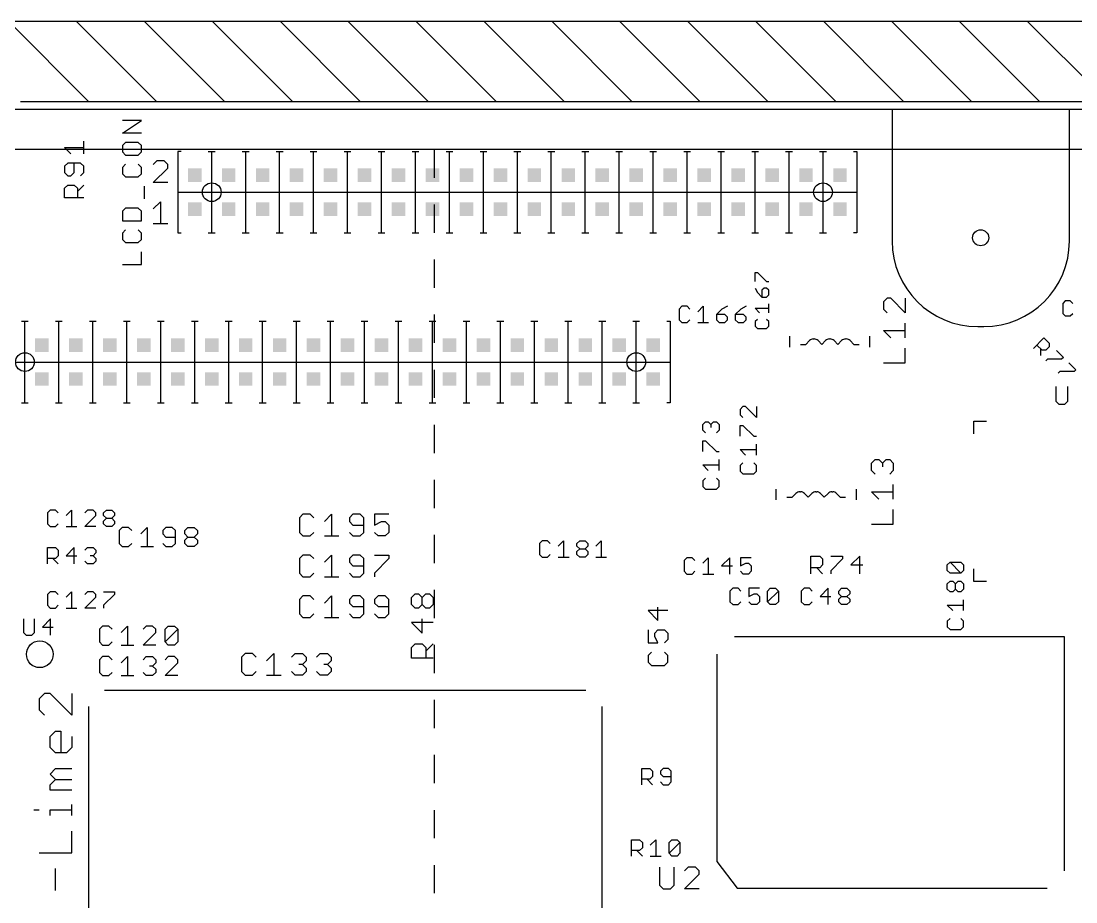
# Model space of a CAD drawing. Extents: x -30 to 120, y 40 to 106.
# Drawn here: x 58.28 to 97.72, y 73.29 to 106.22 of the extents above; entities that cross this region are included whole.
import ezdxf

# ---------------------------------------------------------------- set-up
doc = ezdxf.new("R2010")
doc.units = 0
for name, color, linetype in [('20', 251, 'CONTINUOUS'), ('21', 1, 'CONTINUOUS'), ('25', 134, 'CONTINUOUS'), ('48', 214, 'CONTINUOUS')]:
    doc.layers.add(name, color=color, linetype=linetype)

# ---------------------------------------------------------------- blocks, each defined once
blk = doc.blocks.new('RECT')
blk.add_solid([(-0.5, -0.5), (0.5, -0.5), (-0.5, 0.5), (0.5, 0.5)])

msp = doc.modelspace()

# ---------------------------------------------------------------- linework, layer by layer
at = {"layer": '20'}
for p, q in [((90.85, 102.917), (56.61, 102.917)), ((90.85, 102.917), (90.85, 97.997)), ((97.48, 97.997), (97.48, 102.917)), ((114.51, 102.917), (97.48, 102.917)), ((94.05, 94.797), (94.28, 94.797))]:
    msp.add_line(p, q, dxfattribs=at)
for centre, radius in [((65.405, 99.822), 0.35), ((88.265, 99.822), 0.35), ((94.16, 98.117), 0.3), ((58.42, 93.472), 0.35), ((81.28, 93.472), 0.35)]:
    msp.add_circle(centre, radius, dxfattribs=at)
for centre, start, end in [((94.05, 97.997), 180, 270), ((94.28, 97.997), 270, 0)]:
    msp.add_arc(centre, 3.2, start, end, dxfattribs=at)
at = {"layer": '21'}
for p, q in [((63.3562, 100.9911), (63.2206, 100.8555)), ((63.6273, 100.9911), (63.3562, 100.9911)), ((63.7629, 100.8555), (63.6273, 100.9911)), ((64.262, 101.346), (64.135, 101.346)), ((64.135, 101.346), (64.135, 99.822)), ((65.278, 101.346), (65.405, 101.346)), ((65.405, 101.346), (65.532, 101.346)), ((65.405, 99.822), (65.405, 101.346)), ((66.548, 101.346), (66.675, 101.346)), ((66.675, 101.346), (66.802, 101.346)), ((66.675, 99.822), (66.675, 101.346)), ((67.818, 101.346), (67.945, 101.346)), ((67.945, 101.346), (68.072, 101.346)), ((67.945, 99.822), (67.945, 101.346)), ((69.088, 101.346), (69.215, 101.346)), ((69.215, 101.346), (69.342, 101.346)), ((69.215, 99.822), (69.215, 101.346)), ((70.358, 101.346), (70.485, 101.346)), ((70.485, 101.346), (70.612, 101.346)), ((70.485, 99.822), (70.485, 101.346)), ((71.628, 101.346), (71.755, 101.346)), ((71.755, 101.346), (71.882, 101.346)), ((71.755, 99.822), (71.755, 101.346)), ((72.898, 101.346), (73.025, 101.346)), ((73.025, 101.346), (73.152, 101.346)), ((73.025, 99.822), (73.025, 101.346)), ((74.168, 101.346), (74.295, 101.346)), ((74.295, 101.346), (74.422, 101.346)), ((74.295, 99.822), (74.295, 101.346)), ((75.438, 101.346), (75.565, 101.346)), ((75.565, 101.346), (75.692, 101.346)), ((75.565, 99.822), (75.565, 101.346)), ((76.708, 101.346), (76.835, 101.346)), ((76.835, 101.346), (76.962, 101.346)), ((76.835, 99.822), (76.835, 101.346)), ((77.978, 101.346), (78.105, 101.346)), ((78.105, 101.346), (78.232, 101.346)), ((78.105, 99.822), (78.105, 101.346)), ((79.248, 101.346), (79.375, 101.346)), ((79.375, 101.346), (79.502, 101.346)), ((79.375, 99.822), (79.375, 101.346)), ((80.518, 101.346), (80.645, 101.346)), ((80.645, 101.346), (80.772, 101.346)), ((80.645, 99.822), (80.645, 101.346)), ((81.788, 101.346), (81.915, 101.346)), ((81.915, 101.346), (82.042, 101.346)), ((81.915, 99.822), (81.915, 101.346)), ((83.058, 101.346), (83.185, 101.346)), ((83.185, 101.346), (83.312, 101.346)), ((83.185, 99.822), (83.185, 101.346)), ((84.328, 101.346), (84.455, 101.346)), ((84.455, 101.346), (84.582, 101.346)), ((84.455, 99.822), (84.455, 101.346)), ((85.598, 101.346), (85.725, 101.346)), ((85.725, 101.346), (85.852, 101.346)), ((85.725, 99.822), (85.725, 101.346)), ((86.868, 101.346), (86.995, 101.346)), ((86.995, 101.346), (87.122, 101.346)), ((86.995, 99.822), (86.995, 101.346)), ((88.138, 101.346), (88.392, 101.346)), ((88.265, 99.822), (88.265, 101.346)), ((89.408, 101.346), (89.535, 101.346)), ((89.535, 101.346), (89.535, 99.822)), ((63.2206, 100.1776), (63.7629, 100.7199)), ((63.7629, 100.7199), (63.7629, 100.8555)), ((63.7629, 100.1776), (63.2206, 100.1776)), ((64.135, 99.822), (64.135, 98.298)), ((64.135, 99.822), (65.405, 99.822)), ((65.405, 99.822), (66.675, 99.822)), ((65.405, 98.298), (65.405, 99.822)), ((66.675, 99.822), (67.945, 99.822)), ((66.675, 98.298), (66.675, 99.822)), ((67.945, 99.822), (69.215, 99.822)), ((67.945, 98.298), (67.945, 99.822)), ((69.215, 99.822), (70.485, 99.822)), ((69.215, 98.298), (69.215, 99.822)), ((70.485, 99.822), (71.755, 99.822)), ((70.485, 98.298), (70.485, 99.822)), ((71.755, 99.822), (73.025, 99.822)), ((71.755, 98.298), (71.755, 99.822)), ((73.025, 99.822), (74.295, 99.822)), ((73.025, 98.298), (73.025, 99.822)), ((74.295, 99.822), (75.565, 99.822)), ((74.295, 98.298), (74.295, 99.822)), ((75.565, 99.822), (76.835, 99.822)), ((75.565, 98.298), (75.565, 99.822)), ((76.835, 99.822), (78.105, 99.822)), ((76.835, 98.298), (76.835, 99.822)), ((78.105, 99.822), (79.375, 99.822)), ((78.105, 98.298), (78.105, 99.822)), ((79.375, 99.822), (80.645, 99.822)), ((79.375, 98.298), (79.375, 99.822)), ((80.645, 99.822), (81.915, 99.822)), ((80.645, 98.298), (80.645, 99.822)), ((81.915, 99.822), (83.185, 99.822)), ((81.915, 98.298), (81.915, 99.822)), ((83.185, 99.822), (84.455, 99.822)), ((83.185, 98.298), (83.185, 99.822)), ((84.455, 99.822), (85.725, 99.822)), ((84.455, 98.298), (84.455, 99.822)), ((85.725, 99.822), (86.995, 99.822)), ((85.725, 98.298), (85.725, 99.822)), ((86.995, 99.822), (88.265, 99.822)), ((86.995, 98.298), (86.995, 99.822)), ((88.265, 99.822), (89.535, 99.822)), ((88.265, 98.298), (88.265, 99.822)), ((89.535, 99.822), (89.535, 98.298)), ((63.2206, 99.1959), (63.4918, 99.4671)), ((63.4918, 99.4671), (63.4918, 98.6536)), ((63.2206, 98.6536), (63.7629, 98.6536)), ((64.135, 98.298), (64.262, 98.298)), ((65.278, 98.298), (65.405, 98.298)), ((65.405, 98.298), (65.532, 98.298)), ((66.548, 98.298), (66.675, 98.298)), ((66.675, 98.298), (66.802, 98.298)), ((67.818, 98.298), (67.945, 98.298)), ((67.945, 98.298), (68.072, 98.298)), ((69.088, 98.298), (69.215, 98.298)), ((69.215, 98.298), (69.342, 98.298)), ((70.358, 98.298), (70.485, 98.298)), ((70.485, 98.298), (70.612, 98.298)), ((71.628, 98.298), (71.755, 98.298)), ((71.755, 98.298), (71.882, 98.298)), ((72.898, 98.298), (73.025, 98.298)), ((73.025, 98.298), (73.152, 98.298)), ((74.168, 98.298), (74.295, 98.298)), ((74.295, 98.298), (74.422, 98.298)), ((75.438, 98.298), (75.565, 98.298)), ((75.565, 98.298), (75.692, 98.298)), ((76.708, 98.298), (76.835, 98.298)), ((76.835, 98.298), (76.962, 98.298)), ((77.978, 98.298), (78.105, 98.298)), ((78.105, 98.298), (78.232, 98.298)), ((79.248, 98.298), (79.375, 98.298)), ((79.375, 98.298), (79.502, 98.298)), ((80.518, 98.298), (80.645, 98.298)), ((80.645, 98.298), (80.772, 98.298)), ((81.788, 98.298), (81.915, 98.298)), ((81.915, 98.298), (82.042, 98.298)), ((83.058, 98.298), (83.185, 98.298)), ((83.185, 98.298), (83.312, 98.298)), ((84.328, 98.298), (84.455, 98.298)), ((84.455, 98.298), (84.582, 98.298)), ((85.598, 98.298), (85.725, 98.298)), ((85.725, 98.298), (85.852, 98.298)), ((86.868, 98.298), (86.995, 98.298)), ((86.995, 98.298), (87.122, 98.298)), ((88.138, 98.298), (88.265, 98.298)), ((88.265, 98.298), (88.392, 98.298)), ((89.535, 98.298), (89.408, 98.298)), ((58.293, 94.996), (58.42, 94.996)), ((58.42, 94.996), (58.547, 94.996)), ((58.42, 93.472), (58.42, 94.996)), ((59.563, 94.996), (59.69, 94.996)), ((59.69, 94.996), (59.817, 94.996)), ((59.69, 93.472), (59.69, 94.996)), ((60.833, 94.996), (60.96, 94.996)), ((60.96, 94.996), (61.087, 94.996)), ((60.96, 93.472), (60.96, 94.996)), ((62.103, 94.996), (62.23, 94.996)), ((62.23, 94.996), (62.357, 94.996)), ((62.23, 93.472), (62.23, 94.996)), ((63.373, 94.996), (63.5, 94.996)), ((63.5, 94.996), (63.627, 94.996)), ((63.5, 93.472), (63.5, 94.996)), ((64.643, 94.996), (64.77, 94.996)), ((64.77, 94.996), (64.897, 94.996)), ((64.77, 93.472), (64.77, 94.996)), ((65.913, 94.996), (66.04, 94.996)), ((66.04, 94.996), (66.167, 94.996)), ((66.04, 93.472), (66.04, 94.996)), ((67.183, 94.996), (67.31, 94.996)), ((67.31, 94.996), (67.437, 94.996)), ((67.31, 93.472), (67.31, 94.996)), ((68.453, 94.996), (68.58, 94.996)), ((68.58, 94.996), (68.707, 94.996)), ((68.58, 93.472), (68.58, 94.996)), ((69.723, 94.996), (69.85, 94.996)), ((69.85, 94.996), (69.977, 94.996)), ((69.85, 93.472), (69.85, 94.996)), ((70.993, 94.996), (71.12, 94.996)), ((71.12, 94.996), (71.247, 94.996)), ((71.12, 93.472), (71.12, 94.996)), ((72.263, 94.996), (72.39, 94.996)), ((72.39, 94.996), (72.517, 94.996)), ((72.39, 93.472), (72.39, 94.996)), ((73.533, 94.996), (73.66, 94.996)), ((73.66, 94.996), (73.787, 94.996)), ((73.66, 93.472), (73.66, 94.996)), ((74.803, 94.996), (74.93, 94.996)), ((74.93, 94.996), (75.057, 94.996)), ((74.93, 93.472), (74.93, 94.996)), ((76.073, 94.996), (76.2, 94.996)), ((76.2, 94.996), (76.327, 94.996)), ((76.2, 93.472), (76.2, 94.996)), ((77.343, 94.996), (77.47, 94.996)), ((77.47, 94.996), (77.597, 94.996)), ((77.47, 93.472), (77.47, 94.996)), ((78.613, 94.996), (78.74, 94.996)), ((78.74, 94.996), (78.867, 94.996)), ((78.74, 93.472), (78.74, 94.996)), ((79.883, 94.996), (80.01, 94.996)), ((80.01, 94.996), (80.137, 94.996)), ((80.01, 93.472), (80.01, 94.996)), ((81.153, 94.996), (81.407, 94.996)), ((81.28, 93.472), (81.28, 94.996)), ((82.423, 94.996), (82.55, 94.996)), ((82.55, 94.996), (82.55, 93.472)), ((87.019, 94.034), (87.019, 94.434)), ((87.619, 94.134), (87.7604, 94.2754)), ((87.9018, 94.334), (87.9362, 94.334)), ((88.0776, 94.2754), (88.219, 94.134)), ((88.219, 94.134), (88.3604, 94.2754)), ((88.5018, 94.334), (88.5362, 94.334)), ((88.6776, 94.2754), (88.819, 94.134)), ((88.819, 94.134), (88.9604, 94.2754)), ((89.1018, 94.334), (89.1362, 94.334)), ((89.2776, 94.2754), (89.419, 94.134)), ((90.019, 94.034), (90.019, 94.434)), ((87.419, 94.134), (87.619, 94.134)), ((89.419, 94.134), (89.619, 94.134)), ((57.15, 93.472), (58.42, 93.472)), ((58.42, 93.472), (59.69, 93.472)), ((58.42, 91.948), (58.42, 93.472)), ((59.69, 93.472), (60.96, 93.472)), ((59.69, 91.948), (59.69, 93.472)), ((60.96, 93.472), (62.23, 93.472)), ((60.96, 91.948), (60.96, 93.472)), ((62.23, 93.472), (63.5, 93.472)), ((62.23, 91.948), (62.23, 93.472)), ((63.5, 93.472), (64.77, 93.472)), ((63.5, 91.948), (63.5, 93.472)), ((64.77, 93.472), (66.04, 93.472)), ((64.77, 91.948), (64.77, 93.472)), ((66.04, 93.472), (67.31, 93.472)), ((66.04, 91.948), (66.04, 93.472)), ((67.31, 93.472), (68.58, 93.472)), ((67.31, 91.948), (67.31, 93.472)), ((68.58, 93.472), (69.85, 93.472)), ((68.58, 91.948), (68.58, 93.472)), ((69.85, 93.472), (71.12, 93.472)), ((69.85, 91.948), (69.85, 93.472)), ((71.12, 93.472), (72.39, 93.472)), ((71.12, 91.948), (71.12, 93.472)), ((72.39, 93.472), (73.66, 93.472)), ((72.39, 91.948), (72.39, 93.472)), ((73.66, 93.472), (74.93, 93.472)), ((73.66, 91.948), (73.66, 93.472)), ((74.93, 93.472), (76.2, 93.472)), ((74.93, 91.948), (74.93, 93.472)), ((76.2, 93.472), (77.47, 93.472)), ((76.2, 91.948), (76.2, 93.472)), ((77.47, 93.472), (78.74, 93.472)), ((77.47, 91.948), (77.47, 93.472)), ((78.74, 93.472), (80.01, 93.472)), ((78.74, 91.948), (78.74, 93.472)), ((80.01, 93.472), (81.28, 93.472)), ((80.01, 91.948), (80.01, 93.472)), ((81.28, 93.472), (82.55, 93.472)), ((81.28, 91.948), (81.28, 93.472)), ((82.55, 93.472), (82.55, 91.948)), ((58.293, 91.948), (58.42, 91.948)), ((58.42, 91.948), (58.547, 91.948)), ((59.563, 91.948), (59.69, 91.948)), ((59.69, 91.948), (59.817, 91.948)), ((60.833, 91.948), (60.96, 91.948)), ((60.96, 91.948), (61.087, 91.948)), ((62.103, 91.948), (62.23, 91.948)), ((62.23, 91.948), (62.357, 91.948)), ((63.373, 91.948), (63.5, 91.948)), ((63.5, 91.948), (63.627, 91.948)), ((64.643, 91.948), (64.77, 91.948)), ((64.77, 91.948), (64.897, 91.948)), ((65.913, 91.948), (66.04, 91.948)), ((66.04, 91.948), (66.167, 91.948)), ((67.183, 91.948), (67.31, 91.948)), ((67.31, 91.948), (67.437, 91.948)), ((68.453, 91.948), (68.58, 91.948)), ((68.58, 91.948), (68.707, 91.948)), ((69.723, 91.948), (69.85, 91.948)), ((69.85, 91.948), (69.977, 91.948)), ((70.993, 91.948), (71.12, 91.948)), ((71.12, 91.948), (71.247, 91.948)), ((72.263, 91.948), (72.39, 91.948)), ((72.39, 91.948), (72.517, 91.948)), ((73.533, 91.948), (73.66, 91.948)), ((73.66, 91.948), (73.787, 91.948)), ((74.803, 91.948), (74.93, 91.948)), ((74.93, 91.948), (75.057, 91.948)), ((76.073, 91.948), (76.2, 91.948)), ((76.2, 91.948), (76.327, 91.948)), ((77.343, 91.948), (77.47, 91.948)), ((77.47, 91.948), (77.597, 91.948)), ((78.613, 91.948), (78.74, 91.948)), ((78.74, 91.948), (78.867, 91.948)), ((79.883, 91.948), (80.01, 91.948)), ((80.01, 91.948), (80.137, 91.948)), ((81.153, 91.948), (81.28, 91.948)), ((81.28, 91.948), (81.407, 91.948)), ((82.55, 91.948), (82.423, 91.948)), ((93.901, 90.79), (93.901, 91.265)), ((93.901, 91.265), (94.376, 91.265)), ((86.511, 88.319), (86.511, 88.719)), ((86.911, 88.419), (87.111, 88.419)), ((87.111, 88.419), (87.2524, 88.5604)), ((87.3938, 88.619), (87.4282, 88.619)), ((87.5696, 88.5604), (87.711, 88.419)), ((87.711, 88.419), (87.8524, 88.5604)), ((87.9938, 88.619), (88.0282, 88.619)), ((88.1696, 88.5604), (88.311, 88.419)), ((88.311, 88.419), (88.4524, 88.5604)), ((88.5938, 88.619), (88.6282, 88.619)), ((88.7696, 88.5604), (88.911, 88.419)), ((88.911, 88.419), (89.111, 88.419)), ((89.511, 88.319), (89.511, 88.719)), ((93.901, 85.265), (93.901, 85.74)), ((94.376, 85.265), (93.901, 85.265)), ((97.3, 83.2), (84.95, 83.2)), ((97.3, 74.45), (97.3, 83.2)), ((84.3, 82.55), (84.3, 74.8)), ((79.4, 81.2), (61.4, 81.2)), ((60.8, 80.6), (60.8, 62.6)), ((80, 63), (80, 80.6)), ((84.3, 74.8), (85.05, 73.8)), ((85.05, 73.8), (96.65, 73.8))]:
    msp.add_line(p, q, dxfattribs=at)
msp.add_circle((58.975, 82.549), 0.5, dxfattribs=at)
for centre, start, end in [((87.9018, 94.134), 90.0122, 135.0087), ((87.9362, 94.134), 44.9913, 89.9878), ((88.5018, 94.134), 90.0122, 135.0087), ((88.5362, 94.134), 44.9913, 89.9878), ((89.1018, 94.134), 90.0122, 135.0087), ((89.1362, 94.134), 44.9913, 89.9878), ((87.3938, 88.419), 90.0122, 135.0087), ((87.4282, 88.419), 44.9913, 89.9878), ((87.9938, 88.419), 90.0122, 135.0087), ((88.0282, 88.419), 44.9913, 89.9878), ((88.5938, 88.419), 90.0122, 135.0087), ((88.6282, 88.419), 44.9913, 89.9878)]:
    msp.add_arc(centre, 0.2, start, end, dxfattribs=at)
at = {"layer": '25'}
for p, q in [((62.0643, 102.0284), (62.7761, 102.5029)), ((62.7761, 102.5029), (62.0643, 102.5029)), ((62.7761, 102.0284), (62.0643, 102.0284)), ((60.1426, 101.2513), (59.9053, 101.4886)), ((59.9053, 101.4886), (60.6171, 101.4886)), ((60.6171, 101.2513), (60.6171, 101.7259)), ((62.1829, 101.6843), (62.0643, 101.5657)), ((62.0643, 101.5657), (62.0643, 101.3284)), ((62.6575, 101.6843), (62.1829, 101.6843)), ((62.7761, 101.5657), (62.6575, 101.6843)), ((62.7761, 101.3284), (62.7761, 101.5657)), ((62.0643, 101.3284), (62.1829, 101.2098)), ((62.1829, 101.2098), (62.6575, 101.2098)), ((62.6575, 101.2098), (62.7761, 101.3284)), ((60.0239, 100.9073), (59.9053, 100.7886)), ((59.9053, 100.7886), (59.9053, 100.5514)), ((60.4985, 100.9073), (60.0239, 100.9073)), ((60.2612, 100.5514), (60.2612, 100.9073)), ((60.6171, 100.7886), (60.4985, 100.9073)), ((60.6171, 100.5514), (60.6171, 100.7886)), ((62.1829, 100.8658), (62.0643, 100.7471)), ((62.0643, 100.7471), (62.0643, 100.5098)), ((62.7761, 100.7471), (62.6575, 100.8658)), ((62.7761, 100.5098), (62.7761, 100.7471)), ((59.9053, 100.5514), (60.0239, 100.4327)), ((60.0239, 100.4327), (60.1426, 100.4327)), ((60.1426, 100.4327), (60.2612, 100.5514)), ((60.4985, 100.4327), (60.6171, 100.5514)), ((62.0643, 100.5098), (62.1829, 100.3912)), ((62.1829, 100.3912), (62.6575, 100.3912)), ((62.6575, 100.3912), (62.7761, 100.5098)), ((59.9053, 99.9701), (60.0239, 100.0887)), ((59.9053, 99.6142), (59.9053, 99.9701)), ((60.0239, 100.0887), (60.2612, 100.0887)), ((60.2612, 100.0887), (60.3798, 99.9701)), ((60.3798, 99.8514), (60.6171, 100.0887)), ((60.3798, 99.9701), (60.3798, 99.6142)), ((62.8947, 99.5726), (62.8947, 100.0472)), ((60.6171, 99.6142), (59.9053, 99.6142)), ((62.1829, 99.2286), (62.0643, 99.11)), ((62.0643, 99.11), (62.0643, 98.7541)), ((62.6575, 99.2286), (62.1829, 99.2286)), ((62.7761, 99.11), (62.6575, 99.2286)), ((62.7761, 98.7541), (62.7761, 99.11)), ((62.0643, 98.7541), (62.7761, 98.7541)), ((62.1829, 98.41), (62.0643, 98.2914)), ((62.0643, 98.2914), (62.0643, 98.0541)), ((62.7761, 98.2914), (62.6575, 98.41)), ((62.7761, 98.0541), (62.7761, 98.2914)), ((62.0643, 98.0541), (62.1829, 97.9355)), ((62.1829, 97.9355), (62.6575, 97.9355)), ((62.6575, 97.9355), (62.7761, 98.0541)), ((62.7761, 97.1169), (62.7761, 97.5914)), ((62.0643, 97.1169), (62.7761, 97.1169)), ((85.7246, 96.4834), (85.7246, 96.8223)), ((85.7246, 96.8223), (85.8093, 96.8223)), ((85.8093, 96.8223), (86.1483, 96.4834)), ((86.1483, 96.4834), (86.233, 96.4834)), ((85.7246, 96.2377), (85.8093, 96.0682)), ((85.8093, 96.0682), (85.9788, 95.8987)), ((86.0635, 96.2377), (85.9788, 96.1529)), ((85.9788, 96.1529), (85.9788, 95.8987)), ((85.9788, 95.8987), (86.1483, 95.8987)), ((86.1483, 96.2377), (86.0635, 96.2377)), ((86.233, 96.1529), (86.1483, 96.2377)), ((86.1483, 95.8987), (86.233, 95.9834)), ((86.233, 95.9834), (86.233, 96.1529)), ((90.6605, 95.86), (90.5249, 95.7244)), ((90.7961, 95.86), (90.6605, 95.86)), ((91.3384, 95.3176), (90.7961, 95.86)), ((91.3384, 95.86), (91.3384, 95.3176)), ((82.9819, 95.5553), (82.8802, 95.4536)), ((83.1853, 95.5553), (82.9819, 95.5553)), ((83.2869, 95.4536), (83.1853, 95.5553)), ((83.5818, 95.3519), (83.7852, 95.5553)), ((83.7852, 95.5553), (83.7852, 94.9452)), ((84.6902, 95.5553), (84.4868, 95.4536)), ((85.3919, 95.5553), (85.1885, 95.4536)), ((85.894, 95.314), (85.7246, 95.4835)), ((85.7246, 95.4835), (86.233, 95.4835)), ((86.233, 95.314), (86.233, 95.653)), ((90.5249, 95.7244), (90.5249, 95.4532)), ((97.3244, 95.7585), (97.2312, 95.6653)), ((97.2312, 95.6653), (97.2312, 95.2924)), ((97.5108, 95.7585), (97.3244, 95.7585)), ((97.6041, 95.6653), (97.5108, 95.7585)), ((82.8802, 95.4536), (82.8802, 95.0469)), ((84.4868, 95.4536), (84.2835, 95.2503)), ((84.2835, 95.2503), (84.2835, 95.0469)), ((84.5885, 95.2503), (84.2835, 95.2503)), ((84.6902, 95.1486), (84.5885, 95.2503)), ((84.6902, 95.0469), (84.6902, 95.1486)), ((85.1885, 95.4536), (84.9851, 95.2503)), ((84.9851, 95.2503), (84.9851, 95.0469)), ((85.2902, 95.2503), (84.9851, 95.2503)), ((85.3919, 95.1486), (85.2902, 95.2503)), ((85.3919, 95.0469), (85.3919, 95.1486)), ((85.8093, 95.0683), (85.7246, 94.9835)), ((86.233, 94.9835), (86.1483, 95.0683)), ((90.5249, 95.4532), (90.6605, 95.3176)), ((97.2312, 95.2924), (97.3244, 95.1992)), ((97.3244, 95.1992), (97.5108, 95.1992)), ((97.5108, 95.1992), (97.6041, 95.2924)), ((82.8802, 95.0469), (82.9819, 94.9452)), ((82.9819, 94.9452), (83.1853, 94.9452)), ((83.1853, 94.9452), (83.2869, 95.0469)), ((83.5818, 94.9452), (83.9886, 94.9452)), ((84.2835, 95.0469), (84.3852, 94.9452)), ((84.3852, 94.9452), (84.5885, 94.9452)), ((84.5885, 94.9452), (84.6902, 95.0469)), ((84.9851, 95.0469), (85.0868, 94.9452)), ((85.0868, 94.9452), (85.2902, 94.9452)), ((85.2902, 94.9452), (85.3919, 95.0469)), ((85.7246, 94.9835), (85.7246, 94.814)), ((85.7246, 94.814), (85.8093, 94.7293)), ((85.8093, 94.7293), (86.1483, 94.7293)), ((86.1483, 94.7293), (86.233, 94.814)), ((86.233, 94.814), (86.233, 94.9835)), ((91.3384, 94.3821), (91.3384, 94.9244)), ((90.7961, 94.3821), (90.5249, 94.6533)), ((90.5249, 94.6533), (91.3384, 94.6533)), ((96.1327, 93.9773), (96.5282, 94.3727)), ((96.5282, 94.3727), (96.7259, 94.175)), ((91.3384, 93.4466), (91.3384, 93.9889)), ((96.4622, 93.9114), (96.2645, 94.1091)), ((96.3963, 93.9773), (96.3963, 93.7136)), ((96.5941, 93.9114), (96.4622, 93.9114)), ((96.7259, 94.0432), (96.5941, 93.9114)), ((96.7259, 94.175), (96.7259, 94.0432)), ((96.9912, 93.9097), (97.2549, 93.646)), ((96.6617, 93.5801), (96.5957, 93.5142)), ((97.1889, 93.5801), (96.6617, 93.5801)), ((97.2549, 93.646), (97.1889, 93.5801)), ((90.5249, 93.4466), (91.3384, 93.4466)), ((97.1247, 93.1171), (97.0588, 93.0512)), ((97.652, 93.1171), (97.1247, 93.1171)), ((97.4543, 93.4466), (97.7179, 93.183)), ((97.7179, 93.183), (97.652, 93.1171)), ((96.9772, 92.5582), (96.9772, 92.0074)), ((97.4178, 92.0074), (97.4178, 92.5582)), ((96.9772, 92.0074), (97.0874, 91.8972)), ((97.3077, 91.8972), (97.4178, 92.0074)), ((85.2674, 91.8054), (85.1657, 91.7037)), ((85.1657, 91.7037), (85.1657, 91.5003)), ((85.3691, 91.8054), (85.2674, 91.8054)), ((85.7758, 91.3986), (85.3691, 91.8054)), ((85.7758, 91.8054), (85.7758, 91.3986)), ((97.0874, 91.8972), (97.3077, 91.8972)), ((83.7687, 91.1322), (83.8704, 91.2339)), ((83.7687, 90.9288), (83.7687, 91.1322)), ((83.8704, 91.2339), (83.9721, 91.2339)), ((83.9721, 91.2339), (84.0737, 91.1322)), ((84.0737, 91.1322), (84.1754, 91.2339)), ((84.0737, 91.1322), (84.0737, 91.0305)), ((84.1754, 91.2339), (84.2771, 91.2339)), ((84.2771, 91.2339), (84.3788, 91.1322)), ((84.3788, 91.1322), (84.3788, 90.9288)), ((85.1657, 91.5003), (85.2674, 91.3986)), ((83.8704, 90.8271), (83.7687, 90.9288)), ((84.3788, 90.9288), (84.2771, 90.8271)), ((85.1657, 90.697), (85.1657, 91.1037)), ((85.1657, 91.1037), (85.2674, 91.1037)), ((85.2674, 91.1037), (85.6741, 90.697)), ((83.7687, 90.1255), (83.7687, 90.5322)), ((83.7687, 90.5322), (83.8704, 90.5322)), ((83.8704, 90.5322), (84.2771, 90.1255)), ((85.6741, 90.697), (85.7758, 90.697)), ((85.7758, 89.9953), (85.7758, 90.4021)), ((84.2771, 90.1255), (84.3788, 90.1255)), ((85.3691, 89.9953), (85.1657, 90.1987)), ((85.1657, 90.1987), (85.7758, 90.1987)), ((83.9721, 89.4238), (83.7687, 89.6272)), ((83.7687, 89.6272), (84.3788, 89.6272)), ((84.3788, 89.4238), (84.3788, 89.8306)), ((85.2674, 89.7004), (85.1657, 89.5988)), ((85.1657, 89.5988), (85.1657, 89.3954)), ((85.7758, 89.5988), (85.6741, 89.7004)), ((85.7758, 89.3954), (85.7758, 89.5988)), ((90.0804, 89.6919), (90.216, 89.8275)), ((90.0804, 89.4207), (90.0804, 89.6919)), ((90.216, 89.8275), (90.3516, 89.8275)), ((90.3516, 89.8275), (90.4872, 89.6919)), ((90.4872, 89.6919), (90.6227, 89.8275)), ((90.4872, 89.6919), (90.4872, 89.5563)), ((90.6227, 89.8275), (90.7583, 89.8275)), ((90.7583, 89.8275), (90.8939, 89.6919)), ((90.8939, 89.6919), (90.8939, 89.4207)), ((85.1657, 89.3954), (85.2674, 89.2937)), ((85.2674, 89.2937), (85.6741, 89.2937)), ((85.6741, 89.2937), (85.7758, 89.3954)), ((90.216, 89.2851), (90.0804, 89.4207)), ((90.8939, 89.4207), (90.7583, 89.2851)), ((83.8704, 89.1289), (83.7687, 89.0273)), ((83.7687, 89.0273), (83.7687, 88.8239)), ((83.7687, 88.8239), (83.8704, 88.7222)), ((84.3788, 89.0273), (84.2771, 89.1289)), ((84.2771, 88.7222), (84.3788, 88.8239)), ((84.3788, 88.8239), (84.3788, 89.0273)), ((90.8939, 88.3496), (90.8939, 88.8919)), ((83.8704, 88.7222), (84.2771, 88.7222)), ((90.3516, 88.3496), (90.0804, 88.6208)), ((90.0804, 88.6208), (90.8939, 88.6208)), ((59.3599, 87.9353), (59.2582, 87.8336)), ((59.2582, 87.8336), (59.2582, 87.4269)), ((59.5633, 87.9353), (59.3599, 87.9353)), ((59.6649, 87.8336), (59.5633, 87.9353)), ((59.9598, 87.7319), (60.1632, 87.9353)), ((60.1632, 87.9353), (60.1632, 87.3252)), ((60.7632, 87.9353), (60.6615, 87.8336)), ((60.6615, 87.3252), (61.0682, 87.7319)), ((60.9665, 87.9353), (60.7632, 87.9353)), ((61.0682, 87.8336), (60.9665, 87.9353)), ((61.0682, 87.7319), (61.0682, 87.8336)), ((61.3631, 87.8336), (61.4648, 87.9353)), ((61.3631, 87.7319), (61.3631, 87.8336)), ((61.4648, 87.6303), (61.3631, 87.7319)), ((61.3631, 87.5286), (61.4648, 87.6303)), ((61.4648, 87.9353), (61.6682, 87.9353)), ((61.4648, 87.6303), (61.6682, 87.6303)), ((61.6682, 87.9353), (61.7699, 87.8336)), ((61.7699, 87.7319), (61.6682, 87.6303)), ((61.6682, 87.6303), (61.7699, 87.5286)), ((61.7699, 87.8336), (61.7699, 87.7319)), ((68.8172, 87.7831), (68.6816, 87.6475)), ((68.6816, 87.6475), (68.6816, 87.1052)), ((69.0883, 87.7831), (68.8172, 87.7831)), ((69.2239, 87.6475), (69.0883, 87.7831)), ((69.6171, 87.5119), (69.8883, 87.7831)), ((69.8883, 87.7831), (69.8883, 86.9696)), ((70.6882, 87.7831), (70.5526, 87.6475)), ((70.5526, 87.6475), (70.5526, 87.5119)), ((70.9594, 87.7831), (70.6882, 87.7831)), ((71.095, 87.6475), (70.9594, 87.7831)), ((71.095, 87.1052), (71.095, 87.6475)), ((72.0305, 87.7831), (71.4882, 87.7831)), ((71.4882, 87.7831), (71.4882, 87.3763)), ((90.8939, 87.4141), (90.8939, 87.9564)), ((59.2582, 87.4269), (59.3599, 87.3252)), ((59.3599, 87.3252), (59.5633, 87.3252)), ((59.5633, 87.3252), (59.6649, 87.4269)), ((59.9598, 87.3252), (60.3666, 87.3252)), ((61.0682, 87.3252), (60.6615, 87.3252)), ((61.3631, 87.4269), (61.3631, 87.5286)), ((61.4648, 87.3252), (61.3631, 87.4269)), ((61.6682, 87.3252), (61.4648, 87.3252)), ((61.7699, 87.4269), (61.6682, 87.3252)), ((61.7699, 87.5286), (61.7699, 87.4269)), ((62.0565, 87.2877), (61.9379, 87.1691)), ((62.2938, 87.2877), (62.0565, 87.2877)), ((62.4124, 87.1691), (62.2938, 87.2877)), ((62.7565, 87.0504), (62.9937, 87.2877)), ((62.9937, 87.2877), (62.9937, 86.5759)), ((63.6937, 87.2877), (63.5751, 87.1691)), ((63.931, 87.2877), (63.6937, 87.2877)), ((64.0496, 87.1691), (63.931, 87.2877)), ((64.3936, 87.1691), (64.5123, 87.2877)), ((64.5123, 87.2877), (64.7495, 87.2877)), ((64.7495, 87.2877), (64.8682, 87.1691)), ((70.5526, 87.5119), (70.6882, 87.3763)), ((70.6882, 87.3763), (71.095, 87.3763)), ((71.4882, 87.3763), (71.7593, 87.5119)), ((71.7593, 87.5119), (71.8949, 87.5119)), ((71.8949, 87.5119), (72.0305, 87.3763)), ((72.0305, 87.3763), (72.0305, 87.1052)), ((90.0804, 87.4141), (90.8939, 87.4141)), ((61.9379, 87.1691), (61.9379, 86.6945)), ((63.5751, 87.1691), (63.5751, 87.0504)), ((63.5751, 87.0504), (63.6937, 86.9318)), ((63.6937, 86.9318), (64.0496, 86.9318)), ((64.0496, 86.6945), (64.0496, 87.1691)), ((64.3936, 87.0504), (64.3936, 87.1691)), ((64.5123, 86.9318), (64.3936, 87.0504)), ((64.3936, 86.8132), (64.5123, 86.9318)), ((64.3936, 86.6945), (64.3936, 86.8132)), ((64.5123, 86.9318), (64.7495, 86.9318)), ((64.8682, 87.0504), (64.7495, 86.9318)), ((64.7495, 86.9318), (64.8682, 86.8132)), ((64.8682, 87.1691), (64.8682, 87.0504)), ((64.8682, 86.8132), (64.8682, 86.6945)), ((68.6816, 87.1052), (68.8172, 86.9696)), ((68.8172, 86.9696), (69.0883, 86.9696)), ((69.0883, 86.9696), (69.2239, 87.1052)), ((69.6171, 86.9696), (70.1594, 86.9696)), ((70.5526, 87.1052), (70.6882, 86.9696)), ((70.6882, 86.9696), (70.9594, 86.9696)), ((70.9594, 86.9696), (71.095, 87.1052)), ((71.6237, 86.9696), (71.4882, 87.1052)), ((71.8949, 86.9696), (71.6237, 86.9696)), ((72.0305, 87.1052), (71.8949, 86.9696)), ((77.7623, 86.7923), (77.6606, 86.6906)), ((77.9657, 86.7923), (77.7623, 86.7923)), ((78.0674, 86.6906), (77.9657, 86.7923)), ((78.3623, 86.5889), (78.5657, 86.7923)), ((78.5657, 86.7923), (78.5657, 86.1822)), ((79.0639, 86.6906), (79.1656, 86.7923)), ((79.1656, 86.7923), (79.369, 86.7923)), ((79.369, 86.7923), (79.4707, 86.6906)), ((79.7656, 86.5889), (79.9689, 86.7923)), ((79.9689, 86.7923), (79.9689, 86.1822)), ((59.2582, 85.9282), (59.2582, 86.5383)), ((59.2582, 86.5383), (59.5633, 86.5383)), ((59.5633, 86.5383), (59.6649, 86.4366)), ((59.6649, 86.4366), (59.6649, 86.2333)), ((60.2649, 86.5383), (59.9598, 86.2333)), ((60.2649, 85.9282), (60.2649, 86.5383)), ((60.6615, 86.4366), (60.7632, 86.5383)), ((60.7632, 86.5383), (60.9665, 86.5383)), ((60.9665, 86.5383), (61.0682, 86.4366)), ((61.0682, 86.4366), (61.0682, 86.3349)), ((61.9379, 86.6945), (62.0565, 86.5759)), ((62.0565, 86.5759), (62.2938, 86.5759)), ((62.2938, 86.5759), (62.4124, 86.6945)), ((62.7565, 86.5759), (63.231, 86.5759)), ((63.5751, 86.6945), (63.6937, 86.5759)), ((63.6937, 86.5759), (63.931, 86.5759)), ((63.931, 86.5759), (64.0496, 86.6945)), ((64.5123, 86.5759), (64.3936, 86.6945)), ((64.7495, 86.5759), (64.5123, 86.5759)), ((64.8682, 86.6945), (64.7495, 86.5759)), ((77.6606, 86.6906), (77.6606, 86.2839)), ((79.0639, 86.5889), (79.0639, 86.6906)), ((79.1656, 86.4873), (79.0639, 86.5889)), ((79.0639, 86.3856), (79.1656, 86.4873)), ((79.0639, 86.2839), (79.0639, 86.3856)), ((79.1656, 86.4873), (79.369, 86.4873)), ((79.4707, 86.5889), (79.369, 86.4873)), ((79.369, 86.4873), (79.4707, 86.3856)), ((79.4707, 86.6906), (79.4707, 86.5889)), ((79.4707, 86.3856), (79.4707, 86.2839)), ((59.5633, 86.1316), (59.2582, 86.1316)), ((59.4616, 86.1316), (59.6649, 85.9282)), ((59.6649, 86.2333), (59.5633, 86.1316)), ((59.9598, 86.2333), (60.3666, 86.2333)), ((60.7632, 85.9282), (60.6615, 86.0299)), ((60.9665, 86.2333), (60.8648, 86.2333)), ((61.0682, 86.3349), (60.9665, 86.2333)), ((60.9665, 86.2333), (61.0682, 86.1316)), ((61.0682, 86.0299), (60.9665, 85.9282)), ((61.0682, 86.1316), (61.0682, 86.0299)), ((68.8172, 86.2591), (68.6816, 86.1235)), ((68.6816, 86.1235), (68.6816, 85.5812)), ((69.0883, 86.2591), (68.8172, 86.2591)), ((69.2239, 86.1235), (69.0883, 86.2591)), ((69.6171, 85.9879), (69.8883, 86.2591)), ((69.8883, 86.2591), (69.8883, 85.4456)), ((70.6882, 86.2591), (70.5526, 86.1235)), ((70.5526, 86.1235), (70.5526, 85.9879)), ((70.9594, 86.2591), (70.6882, 86.2591)), ((71.095, 86.1235), (70.9594, 86.2591)), ((71.095, 85.5812), (71.095, 86.1235)), ((71.4882, 86.2591), (72.0305, 86.2591)), ((72.0305, 86.1235), (71.4882, 85.5812)), ((72.0305, 86.2591), (72.0305, 86.1235)), ((77.6606, 86.2839), (77.7623, 86.1822)), ((77.7623, 86.1822), (77.9657, 86.1822)), ((77.9657, 86.1822), (78.0674, 86.2839)), ((78.3623, 86.1822), (78.769, 86.1822)), ((79.1656, 86.1822), (79.0639, 86.2839)), ((79.369, 86.1822), (79.1656, 86.1822)), ((79.4707, 86.2839), (79.369, 86.1822)), ((79.7656, 86.1822), (80.1723, 86.1822)), ((83.1724, 86.1573), (83.0707, 86.0556)), ((83.0707, 86.0556), (83.0707, 85.6489)), ((83.3758, 86.1573), (83.1724, 86.1573)), ((83.4774, 86.0556), (83.3758, 86.1573)), ((83.7723, 85.9539), (83.9757, 86.1573)), ((83.9757, 86.1573), (83.9757, 85.5472)), ((84.779, 86.1573), (84.474, 85.8523)), ((84.779, 85.5472), (84.779, 86.1573)), ((85.5824, 86.1573), (85.1756, 86.1573)), ((85.1756, 86.1573), (85.1756, 85.8523)), ((87.8105, 85.5599), (87.8105, 86.2209)), ((87.8105, 86.2209), (88.1409, 86.2209)), ((88.1409, 86.2209), (88.2511, 86.1107)), ((88.2511, 86.1107), (88.2511, 85.8904)), ((88.5589, 86.2209), (88.9995, 86.2209)), ((88.9995, 86.1107), (88.5589, 85.6701)), ((88.9995, 86.2209), (88.9995, 86.1107)), ((89.6378, 86.2209), (89.3073, 85.8904)), ((89.6378, 85.5599), (89.6378, 86.2209)), ((60.9665, 85.9282), (60.7632, 85.9282)), ((70.5526, 85.9879), (70.6882, 85.8523)), ((70.6882, 85.8523), (71.095, 85.8523)), ((83.0707, 85.6489), (83.1724, 85.5472)), ((83.3758, 85.5472), (83.4774, 85.6489)), ((84.474, 85.8523), (84.8807, 85.8523)), ((85.1756, 85.8523), (85.379, 85.9539)), ((85.2773, 85.5472), (85.1756, 85.6489)), ((85.379, 85.9539), (85.4807, 85.9539)), ((85.4807, 85.9539), (85.5824, 85.8523)), ((85.5824, 85.6489), (85.4807, 85.5472)), ((85.5824, 85.8523), (85.5824, 85.6489)), ((88.1409, 85.7802), (87.8105, 85.7802)), ((88.0308, 85.7802), (88.2511, 85.5599)), ((88.2511, 85.8904), (88.1409, 85.7802)), ((88.5589, 85.6701), (88.5589, 85.5599)), ((89.3073, 85.8904), (89.7479, 85.8904)), ((92.9127, 85.8871), (93.0144, 85.9888)), ((92.9127, 85.6837), (92.9127, 85.8871)), ((93.0144, 85.582), (92.9127, 85.6837)), ((93.0144, 85.9888), (93.4211, 85.9888)), ((93.4211, 85.582), (93.0144, 85.9888)), ((93.4211, 85.9888), (93.5228, 85.8871)), ((93.5228, 85.6837), (93.4211, 85.582)), ((93.5228, 85.8871), (93.5228, 85.6837)), ((68.6816, 85.5812), (68.8172, 85.4456)), ((68.8172, 85.4456), (69.0883, 85.4456)), ((69.0883, 85.4456), (69.2239, 85.5812)), ((69.6171, 85.4456), (70.1594, 85.4456)), ((70.5526, 85.5812), (70.6882, 85.4456)), ((70.6882, 85.4456), (70.9594, 85.4456)), ((70.9594, 85.4456), (71.095, 85.5812)), ((71.4882, 85.5812), (71.4882, 85.4456)), ((83.1724, 85.5472), (83.3758, 85.5472)), ((83.7723, 85.5472), (84.1791, 85.5472)), ((85.4807, 85.5472), (85.2773, 85.5472)), ((92.9127, 85.1854), (93.0144, 85.2871)), ((93.4211, 85.582), (93.0144, 85.582)), ((93.0144, 85.2871), (93.1161, 85.2871)), ((93.1161, 85.2871), (93.2177, 85.1854)), ((93.2177, 85.1854), (93.3194, 85.2871)), ((93.3194, 85.2871), (93.4211, 85.2871)), ((93.4211, 85.2871), (93.5228, 85.1854)), ((59.3599, 84.8873), (59.2582, 84.7856)), ((59.5633, 84.8873), (59.3599, 84.8873)), ((59.6649, 84.7856), (59.5633, 84.8873)), ((59.9598, 84.6839), (60.1632, 84.8873)), ((60.1632, 84.8873), (60.1632, 84.2772)), ((60.7632, 84.8873), (60.6615, 84.7856)), ((60.9665, 84.8873), (60.7632, 84.8873)), ((61.0682, 84.7856), (60.9665, 84.8873)), ((61.3631, 84.8873), (61.7699, 84.8873)), ((61.7699, 84.8873), (61.7699, 84.7856)), ((72.8719, 84.6754), (73.0075, 84.811)), ((73.0075, 84.811), (73.1431, 84.811)), ((73.1431, 84.811), (73.2787, 84.6754)), ((73.2787, 84.6754), (73.4142, 84.811)), ((73.4142, 84.811), (73.5498, 84.811)), ((73.5498, 84.811), (73.6854, 84.6754)), ((84.8869, 85.0143), (84.7852, 84.9126)), ((84.7852, 84.9126), (84.7852, 84.5059)), ((85.0903, 85.0143), (84.8869, 85.0143)), ((85.1919, 84.9126), (85.0903, 85.0143)), ((85.8936, 85.0143), (85.4868, 85.0143)), ((85.4868, 85.0143), (85.4868, 84.7093)), ((85.4868, 84.7093), (85.6902, 84.8109)), ((85.6902, 84.8109), (85.7919, 84.8109)), ((85.7919, 84.8109), (85.8936, 84.7093)), ((86.1885, 84.9126), (86.2902, 85.0143)), ((86.1885, 84.5059), (86.1885, 84.9126)), ((86.1885, 84.5059), (86.5952, 84.9126)), ((86.2902, 85.0143), (86.4935, 85.0143)), ((86.4935, 85.0143), (86.5952, 84.9126)), ((86.5952, 84.9126), (86.5952, 84.5059)), ((87.5539, 85.0143), (87.4522, 84.9126)), ((87.4522, 84.9126), (87.4522, 84.5059)), ((87.7573, 85.0143), (87.5539, 85.0143)), ((87.8589, 84.9126), (87.7573, 85.0143)), ((88.4589, 85.0143), (88.1538, 84.7093)), ((88.4589, 84.4042), (88.4589, 85.0143)), ((88.8555, 84.9126), (88.9572, 85.0143)), ((88.8555, 84.8109), (88.8555, 84.9126)), ((88.9572, 84.7093), (88.8555, 84.8109)), ((88.9572, 85.0143), (89.1605, 85.0143)), ((89.1605, 85.0143), (89.2622, 84.9126)), ((89.2622, 84.8109), (89.1605, 84.7093)), ((89.2622, 84.9126), (89.2622, 84.8109)), ((92.9127, 84.9821), (92.9127, 85.1854)), ((93.0144, 84.8804), (92.9127, 84.9821)), ((93.1161, 84.8804), (93.0144, 84.8804)), ((93.2177, 84.9821), (93.1161, 84.8804)), ((93.2177, 84.9821), (93.2177, 85.1854)), ((93.3194, 84.8804), (93.2177, 84.9821)), ((93.4211, 84.8804), (93.3194, 84.8804)), ((93.5228, 84.9821), (93.4211, 84.8804)), ((93.5228, 85.1854), (93.5228, 84.9821)), ((59.2582, 84.7856), (59.2582, 84.3789)), ((60.6615, 84.2772), (61.0682, 84.6839)), ((61.0682, 84.6839), (61.0682, 84.7856)), ((61.7699, 84.7856), (61.3631, 84.3789)), ((68.8172, 84.7351), (68.6816, 84.5995)), ((68.6816, 84.5995), (68.6816, 84.0572)), ((69.0883, 84.7351), (68.8172, 84.7351)), ((69.2239, 84.5995), (69.0883, 84.7351)), ((69.6171, 84.4639), (69.8883, 84.7351)), ((69.8883, 84.7351), (69.8883, 83.9216)), ((70.6882, 84.7351), (70.5526, 84.5995)), ((70.5526, 84.5995), (70.5526, 84.4639)), ((70.5526, 84.4639), (70.6882, 84.3283)), ((70.9594, 84.7351), (70.6882, 84.7351)), ((71.095, 84.5995), (70.9594, 84.7351)), ((71.095, 84.0572), (71.095, 84.5995)), ((71.6237, 84.7351), (71.4882, 84.5995)), ((71.4882, 84.5995), (71.4882, 84.4639)), ((71.4882, 84.4639), (71.6237, 84.3283)), ((71.8949, 84.7351), (71.6237, 84.7351)), ((72.0305, 84.5995), (71.8949, 84.7351)), ((72.0305, 84.0572), (72.0305, 84.5995)), ((72.8719, 84.4042), (72.8719, 84.6754)), ((73.2787, 84.4042), (73.2787, 84.6754)), ((73.6854, 84.6754), (73.6854, 84.4042)), ((84.7852, 84.5059), (84.8869, 84.4042)), ((85.0903, 84.4042), (85.1919, 84.5059)), ((85.5885, 84.4042), (85.4868, 84.5059)), ((85.8936, 84.5059), (85.7919, 84.4042)), ((85.8936, 84.7093), (85.8936, 84.5059)), ((86.2902, 84.4042), (86.1885, 84.5059)), ((86.5952, 84.5059), (86.4935, 84.4042)), ((87.4522, 84.5059), (87.5539, 84.4042)), ((87.7573, 84.4042), (87.8589, 84.5059)), ((88.1538, 84.7093), (88.5606, 84.7093)), ((88.8555, 84.6076), (88.9572, 84.7093)), ((88.8555, 84.5059), (88.8555, 84.6076)), ((88.9572, 84.4042), (88.8555, 84.5059)), ((88.9572, 84.7093), (89.1605, 84.7093)), ((89.1605, 84.7093), (89.2622, 84.6076)), ((89.2622, 84.5059), (89.1605, 84.4042)), ((89.2622, 84.6076), (89.2622, 84.5059)), ((93.5228, 84.1787), (93.5228, 84.5855)), ((59.2582, 84.3789), (59.3599, 84.2772)), ((59.3599, 84.2772), (59.5633, 84.2772)), ((59.5633, 84.2772), (59.6649, 84.3789)), ((59.9598, 84.2772), (60.3666, 84.2772)), ((61.0682, 84.2772), (60.6615, 84.2772)), ((61.3631, 84.3789), (61.3631, 84.2772)), ((68.6816, 84.0572), (68.8172, 83.9216)), ((69.0883, 83.9216), (69.2239, 84.0572)), ((70.5526, 84.0572), (70.6882, 83.9216)), ((70.6882, 84.3283), (71.095, 84.3283)), ((70.9594, 83.9216), (71.095, 84.0572)), ((71.4882, 84.0572), (71.6237, 83.9216)), ((71.6237, 84.3283), (72.0305, 84.3283)), ((71.8949, 83.9216), (72.0305, 84.0572)), ((73.0075, 84.2686), (72.8719, 84.4042)), ((73.1431, 84.2686), (73.0075, 84.2686)), ((73.2787, 84.4042), (73.1431, 84.2686)), ((73.4142, 84.2686), (73.2787, 84.4042)), ((73.5498, 84.2686), (73.4142, 84.2686)), ((73.6854, 84.4042), (73.5498, 84.2686)), ((82.4611, 84.1834), (81.7239, 84.1834)), ((81.7239, 84.1834), (82.0925, 83.8148)), ((82.0925, 83.8148), (82.0925, 84.3063)), ((84.8869, 84.4042), (85.0903, 84.4042)), ((85.7919, 84.4042), (85.5885, 84.4042)), ((86.4935, 84.4042), (86.2902, 84.4042)), ((87.5539, 84.4042), (87.7573, 84.4042)), ((89.1605, 84.4042), (88.9572, 84.4042)), ((93.1161, 84.1787), (92.9127, 84.3821)), ((92.9127, 84.3821), (93.5228, 84.3821)), ((58.3692, 83.8713), (58.3692, 83.3629)), ((58.7759, 83.3629), (58.7759, 83.8713)), ((59.3759, 83.8713), (59.0708, 83.5663)), ((59.3759, 83.2612), (59.3759, 83.8713)), ((68.8172, 83.9216), (69.0883, 83.9216)), ((69.6171, 83.9216), (70.1594, 83.9216)), ((70.6882, 83.9216), (70.9594, 83.9216)), ((71.6237, 83.9216), (71.8949, 83.9216)), ((73.6854, 83.7399), (72.8719, 83.7399)), ((72.8719, 83.7399), (73.2787, 83.3331)), ((73.2787, 83.3331), (73.2787, 83.8754)), ((93.0144, 83.8838), (92.9127, 83.7822)), ((92.9127, 83.7822), (92.9127, 83.5788)), ((93.5228, 83.7822), (93.4211, 83.8838)), ((93.5228, 83.5788), (93.5228, 83.7822)), ((58.3692, 83.3629), (58.4709, 83.2612)), ((58.4709, 83.2612), (58.6743, 83.2612)), ((58.6743, 83.2612), (58.7759, 83.3629)), ((59.0708, 83.5663), (59.4776, 83.5663)), ((61.3222, 83.6047), (61.2036, 83.4861)), ((61.2036, 83.4861), (61.2036, 83.0115)), ((61.5595, 83.6047), (61.3222, 83.6047)), ((61.6781, 83.4861), (61.5595, 83.6047)), ((62.0222, 83.3674), (62.2594, 83.6047)), ((62.2594, 83.6047), (62.2594, 82.8929)), ((62.9594, 83.6047), (62.8407, 83.4861)), ((62.8407, 82.8929), (63.3153, 83.3674)), ((63.1966, 83.6047), (62.9594, 83.6047)), ((63.3153, 83.4861), (63.1966, 83.6047)), ((63.3153, 83.3674), (63.3153, 83.4861)), ((63.6593, 83.4861), (63.778, 83.6047)), ((63.6593, 83.0115), (63.6593, 83.4861)), ((63.6593, 83.0115), (64.1339, 83.4861)), ((63.778, 83.6047), (64.0152, 83.6047)), ((64.0152, 83.6047), (64.1339, 83.4861)), ((64.1339, 83.4861), (64.1339, 83.0115)), ((81.7239, 83.4644), (81.7239, 82.9729)), ((81.9696, 83.3415), (82.0925, 83.4644)), ((81.9696, 83.2186), (81.9696, 83.3415)), ((82.0925, 83.4644), (82.3382, 83.4644)), ((82.3382, 83.4644), (82.4611, 83.3415)), ((82.4611, 83.3415), (82.4611, 83.0957)), ((92.9127, 83.5788), (93.0144, 83.4771)), ((93.0144, 83.4771), (93.4211, 83.4771)), ((93.4211, 83.4771), (93.5228, 83.5788)), ((61.2036, 83.0115), (61.3222, 82.8929)), ((61.3222, 82.8929), (61.5595, 82.8929)), ((61.5595, 82.8929), (61.6781, 83.0115)), ((62.0222, 82.8929), (62.4967, 82.8929)), ((63.3153, 82.8929), (62.8407, 82.8929)), ((63.778, 82.8929), (63.6593, 83.0115)), ((64.0152, 82.8929), (63.778, 82.8929)), ((64.1339, 83.0115), (64.0152, 82.8929)), ((72.8719, 82.8043), (73.0075, 82.9399)), ((73.0075, 82.9399), (73.2787, 82.9399)), ((73.2787, 82.9399), (73.4142, 82.8043)), ((73.4142, 82.6688), (73.6854, 82.9399)), ((81.7239, 82.9729), (82.0925, 82.9729)), ((82.0925, 82.9729), (81.9696, 83.2186)), ((82.4611, 83.0957), (82.3382, 82.9729)), ((61.3222, 82.4617), (61.2036, 82.3431)), ((61.5595, 82.4617), (61.3222, 82.4617)), ((61.6781, 82.3431), (61.5595, 82.4617)), ((62.0222, 82.2244), (62.2594, 82.4617)), ((62.2594, 82.4617), (62.2594, 81.7499)), ((62.8407, 82.3431), (62.9594, 82.4617)), ((62.9594, 82.4617), (63.1966, 82.4617)), ((63.1966, 82.4617), (63.3153, 82.3431)), ((63.778, 82.4617), (63.6593, 82.3431)), ((64.0152, 82.4617), (63.778, 82.4617)), ((64.1339, 82.3431), (64.0152, 82.4617)), ((66.6582, 82.5761), (66.5226, 82.4405)), ((66.9293, 82.5761), (66.6582, 82.5761)), ((67.0649, 82.4405), (66.9293, 82.5761)), ((67.4581, 82.3049), (67.7293, 82.5761)), ((67.7293, 82.5761), (67.7293, 81.7626)), ((68.3936, 82.4405), (68.5292, 82.5761)), ((68.5292, 82.5761), (68.8004, 82.5761)), ((68.8004, 82.5761), (68.936, 82.4405)), ((69.3292, 82.4405), (69.4647, 82.5761)), ((69.4647, 82.5761), (69.7359, 82.5761)), ((69.7359, 82.5761), (69.8715, 82.4405)), ((72.8719, 82.3976), (72.8719, 82.8043)), ((73.4142, 82.8043), (73.4142, 82.3976)), ((81.8467, 82.6224), (81.7239, 82.4995)), ((81.7239, 82.4995), (81.7239, 82.2538)), ((82.4611, 82.4995), (82.3382, 82.6224)), ((82.4611, 82.2538), (82.4611, 82.4995)), ((61.2036, 82.3431), (61.2036, 81.8685)), ((63.1966, 82.1058), (63.078, 82.1058)), ((63.3153, 82.2244), (63.1966, 82.1058)), ((63.1966, 82.1058), (63.3153, 81.9872)), ((63.3153, 82.3431), (63.3153, 82.2244)), ((63.6593, 81.7499), (64.1339, 82.2244)), ((64.1339, 82.2244), (64.1339, 82.3431)), ((66.5226, 82.4405), (66.5226, 81.8982)), ((68.8004, 82.1693), (68.6648, 82.1693)), ((68.936, 82.3049), (68.8004, 82.1693)), ((68.8004, 82.1693), (68.936, 82.0338)), ((68.936, 82.4405), (68.936, 82.3049)), ((69.7359, 82.1693), (69.6003, 82.1693)), ((69.8715, 82.3049), (69.7359, 82.1693)), ((69.7359, 82.1693), (69.8715, 82.0338)), ((69.8715, 82.4405), (69.8715, 82.3049)), ((73.6854, 82.3976), (72.8719, 82.3976)), ((81.7239, 82.2538), (81.8467, 82.1309)), ((81.8467, 82.1309), (82.3382, 82.1309)), ((82.3382, 82.1309), (82.4611, 82.2538)), ((61.2036, 81.8685), (61.3222, 81.7499)), ((61.3222, 81.7499), (61.5595, 81.7499)), ((61.5595, 81.7499), (61.6781, 81.8685)), ((62.0222, 81.7499), (62.4967, 81.7499)), ((62.9594, 81.7499), (62.8407, 81.8685)), ((63.1966, 81.7499), (62.9594, 81.7499)), ((63.3153, 81.8685), (63.1966, 81.7499)), ((63.3153, 81.9872), (63.3153, 81.8685)), ((64.1339, 81.7499), (63.6593, 81.7499)), ((66.5226, 81.8982), (66.6582, 81.7626)), ((66.6582, 81.7626), (66.9293, 81.7626)), ((66.9293, 81.7626), (67.0649, 81.8982)), ((67.4581, 81.7626), (68.0004, 81.7626)), ((68.5292, 81.7626), (68.3936, 81.8982)), ((68.8004, 81.7626), (68.5292, 81.7626)), ((68.936, 81.8982), (68.8004, 81.7626)), ((68.936, 82.0338), (68.936, 81.8982)), ((69.4647, 81.7626), (69.3292, 81.8982)), ((69.7359, 81.7626), (69.4647, 81.7626)), ((69.8715, 81.8982), (69.7359, 81.7626)), ((69.8715, 82.0338), (69.8715, 81.8982)), ((59.1557, 81.0826), (58.9524, 80.8792)), ((58.9524, 80.8792), (58.9524, 80.4725)), ((59.3591, 81.0826), (59.1557, 81.0826)), ((60.1726, 80.2691), (59.3591, 81.0826)), ((60.1726, 81.0826), (60.1726, 80.2691)), ((58.9524, 80.4725), (59.1557, 80.2691)), ((59.3591, 79.476), (59.5625, 79.6793)), ((59.3591, 79.0692), (59.3591, 79.476)), ((59.5625, 79.6793), (59.7659, 79.6793)), ((59.7659, 79.6793), (59.7659, 78.8659)), ((60.1726, 79.476), (60.1726, 79.0692)), ((59.5625, 78.8659), (59.3591, 79.0692)), ((60.1726, 79.0692), (59.9692, 78.8659)), ((59.9692, 78.8659), (59.5625, 78.8659)), ((59.3591, 78.0727), (59.5625, 78.2761)), ((59.5625, 78.2761), (60.1726, 78.2761)), ((81.4832, 77.6732), (81.4832, 78.2833)), ((81.4832, 78.2833), (81.7883, 78.2833)), ((81.7883, 78.2833), (81.8899, 78.1816)), ((81.8899, 78.1816), (81.8899, 77.9783)), ((82.2865, 78.2833), (82.1848, 78.1816)), ((82.1848, 78.1816), (82.1848, 78.0799)), ((82.4899, 78.2833), (82.2865, 78.2833)), ((82.5916, 78.1816), (82.4899, 78.2833)), ((82.5916, 77.7749), (82.5916, 78.1816)), ((59.5625, 77.8693), (59.3591, 78.0727)), ((59.3591, 77.6659), (59.5625, 77.8693)), ((59.5625, 77.8693), (60.1726, 77.8693)), ((81.7883, 77.8766), (81.4832, 77.8766)), ((81.6866, 77.8766), (81.8899, 77.6732)), ((81.8899, 77.9783), (81.7883, 77.8766)), ((82.1848, 78.0799), (82.2865, 77.9783)), ((82.1848, 77.7749), (82.2865, 77.6732)), ((82.2865, 77.9783), (82.5916, 77.9783)), ((82.4899, 77.6732), (82.5916, 77.7749)), ((59.3591, 77.4626), (59.3591, 77.6659)), ((60.1726, 77.4626), (59.3591, 77.4626)), ((82.2865, 77.6732), (82.4899, 77.6732)), ((60.1726, 76.5271), (60.1726, 76.9338)), ((58.749, 76.7304), (58.9524, 76.7304)), ((59.3591, 76.5271), (59.3591, 76.7304)), ((59.3591, 76.7304), (60.1726, 76.7304)), ((60.1726, 75.1238), (60.1726, 75.9373)), ((81.1022, 75.0062), (81.1022, 75.6163)), ((81.1022, 75.6163), (81.4073, 75.6163)), ((81.4073, 75.6163), (81.5089, 75.5146)), ((81.5089, 75.5146), (81.5089, 75.3113)), ((81.8038, 75.4129), (82.0072, 75.6163)), ((82.0072, 75.6163), (82.0072, 75.0062)), ((82.5055, 75.5146), (82.6072, 75.6163)), ((82.5055, 75.1079), (82.5055, 75.5146)), ((82.5055, 75.1079), (82.9122, 75.5146)), ((82.6072, 75.6163), (82.8105, 75.6163)), ((82.8105, 75.6163), (82.9122, 75.5146)), ((82.9122, 75.5146), (82.9122, 75.1079)), ((58.9524, 75.1238), (60.1726, 75.1238)), ((81.4073, 75.2096), (81.1022, 75.2096)), ((81.3056, 75.2096), (81.5089, 75.0062)), ((81.5089, 75.3113), (81.4073, 75.2096)), ((81.8038, 75.0062), (82.2106, 75.0062)), ((82.6072, 75.0062), (82.5055, 75.1079)), ((82.8105, 75.0062), (82.6072, 75.0062)), ((82.9122, 75.1079), (82.8105, 75.0062)), ((82.1526, 74.5941), (82.1526, 73.9162)), ((82.6949, 73.9162), (82.6949, 74.5941)), ((83.2237, 74.5941), (83.0881, 74.4585)), ((83.4949, 74.5941), (83.2237, 74.5941)), ((83.6304, 74.4585), (83.4949, 74.5941)), ((59.5625, 73.7205), (59.5625, 74.534)), ((83.0881, 73.7806), (83.6304, 74.3229)), ((83.6304, 74.3229), (83.6304, 74.4585)), ((82.1526, 73.9162), (82.2882, 73.7806)), ((82.2882, 73.7806), (82.5593, 73.7806)), ((82.5593, 73.7806), (82.6949, 73.9162)), ((83.6304, 73.7806), (83.0881, 73.7806))]:
    msp.add_line(p, q, dxfattribs=at)
at = {"layer": '48'}
for p, q in [((57.8, 106.217), (60.34, 106.217)), ((57.8, 106.217), (60.8, 103.217)), ((60.34, 106.217), (62.88, 106.217)), ((60.34, 106.217), (63.34, 103.217)), ((62.88, 106.217), (65.42, 106.217)), ((62.88, 106.217), (65.88, 103.217)), ((65.42, 106.217), (67.96, 106.217)), ((65.42, 106.217), (68.42, 103.217)), ((67.96, 106.217), (70.5, 106.217)), ((67.96, 106.217), (70.96, 103.217)), ((70.5, 106.217), (73.04, 106.217)), ((70.5, 106.217), (73.5, 103.217)), ((73.04, 106.217), (75.58, 106.217)), ((73.04, 106.217), (76.04, 103.217)), ((75.58, 106.217), (78.12, 106.217)), ((75.58, 106.217), (78.58, 103.217)), ((78.12, 106.217), (80.66, 106.217)), ((78.12, 106.217), (81.12, 103.217)), ((80.66, 106.217), (83.2, 106.217)), ((80.66, 106.217), (83.66, 103.217)), ((83.2, 106.217), (85.74, 106.217)), ((83.2, 106.217), (86.2, 103.217)), ((85.74, 106.217), (88.28, 106.217)), ((85.74, 106.217), (88.74, 103.217)), ((88.28, 106.217), (90.82, 106.217)), ((88.28, 106.217), (91.28, 103.217)), ((90.82, 106.217), (93.36, 106.217)), ((90.82, 106.217), (93.82, 103.217)), ((93.36, 106.217), (95.9, 106.217)), ((93.36, 106.217), (96.36, 103.217)), ((95.9, 106.217), (98.44, 106.217)), ((95.9, 106.217), (98.9, 103.217)), ((58.26, 103.217), (60.8, 103.217)), ((60.8, 103.217), (63.34, 103.217)), ((63.34, 103.217), (65.88, 103.217)), ((65.88, 103.217), (68.42, 103.217)), ((68.42, 103.217), (70.96, 103.217)), ((70.96, 103.217), (73.5, 103.217)), ((73.5, 103.217), (76.04, 103.217)), ((76.04, 103.217), (78.58, 103.217)), ((78.58, 103.217), (81.12, 103.217)), ((81.12, 103.217), (83.66, 103.217)), ((83.66, 103.217), (86.2, 103.217)), ((86.2, 103.217), (88.74, 103.217)), ((88.74, 103.217), (91.28, 103.217)), ((91.28, 103.217), (93.82, 103.217)), ((93.82, 103.217), (96.36, 103.217)), ((96.36, 103.217), (98.9, 103.217)), ((97.48, 102.917), (90.85, 102.917)), ((115.06, 101.417), (32.4, 101.417)), ((73.73, 100.3595), (73.73, 101.417)), ((73.73, 98.302), (73.73, 99.3595)), ((73.73, 96.2445), (73.73, 97.302)), ((73.73, 94.187), (73.73, 95.2445)), ((73.73, 92.1295), (73.73, 93.187)), ((73.73, 90.072), (73.73, 91.1295)), ((73.73, 88.0145), (73.73, 89.072)), ((73.73, 85.957), (73.73, 87.0145)), ((73.73, 83.8995), (73.73, 84.957)), ((73.73, 81.842), (73.73, 82.8995)), ((73.73, 79.7845), (73.73, 80.842)), ((73.73, 77.727), (73.73, 78.7845)), ((73.73, 75.6695), (73.73, 76.727)), ((73.73, 73.612), (73.73, 74.6695))]:
    msp.add_line(p, q, dxfattribs=at)

# ---------------------------------------------------------------- block references
at = {"layer": '21', "xscale": 0.508, "yscale": 0.508}
for p in [(64.77, 100.457), (66.04, 100.457), (67.31, 100.457), (68.58, 100.457), (69.85, 100.457), (71.12, 100.457), (72.39, 100.457), (73.66, 100.457), (74.93, 100.457), (76.2, 100.457), (77.47, 100.457), (78.74, 100.457), (80.01, 100.457), (81.28, 100.457), (82.55, 100.457), (83.82, 100.457), (85.09, 100.457), (86.36, 100.457), (87.63, 100.457), (88.9, 100.457), (64.77, 99.187), (66.04, 99.187), (67.31, 99.187), (68.58, 99.187), (69.85, 99.187), (71.12, 99.187), (72.39, 99.187), (73.66, 99.187), (74.93, 99.187), (76.2, 99.187), (77.47, 99.187), (78.74, 99.187), (80.01, 99.187), (81.28, 99.187), (82.55, 99.187), (83.82, 99.187), (85.09, 99.187), (86.36, 99.187), (87.63, 99.187), (88.9, 99.187), (59.055, 94.107), (60.325, 94.107), (61.595, 94.107), (62.865, 94.107), (64.135, 94.107), (65.405, 94.107), (66.675, 94.107), (67.945, 94.107), (69.215, 94.107), (70.485, 94.107), (71.755, 94.107), (73.025, 94.107), (74.295, 94.107), (75.565, 94.107), (76.835, 94.107), (78.105, 94.107), (79.375, 94.107), (80.645, 94.107), (81.915, 94.107), (59.055, 92.837), (60.325, 92.837), (61.595, 92.837), (62.865, 92.837), (64.135, 92.837), (65.405, 92.837), (66.675, 92.837), (67.945, 92.837), (69.215, 92.837), (70.485, 92.837), (71.755, 92.837), (73.025, 92.837), (74.295, 92.837), (75.565, 92.837), (76.835, 92.837), (78.105, 92.837), (79.375, 92.837), (80.645, 92.837), (81.915, 92.837)]:
    msp.add_blockref('RECT', p, dxfattribs=at)

doc.saveas('drawing.dxf')
